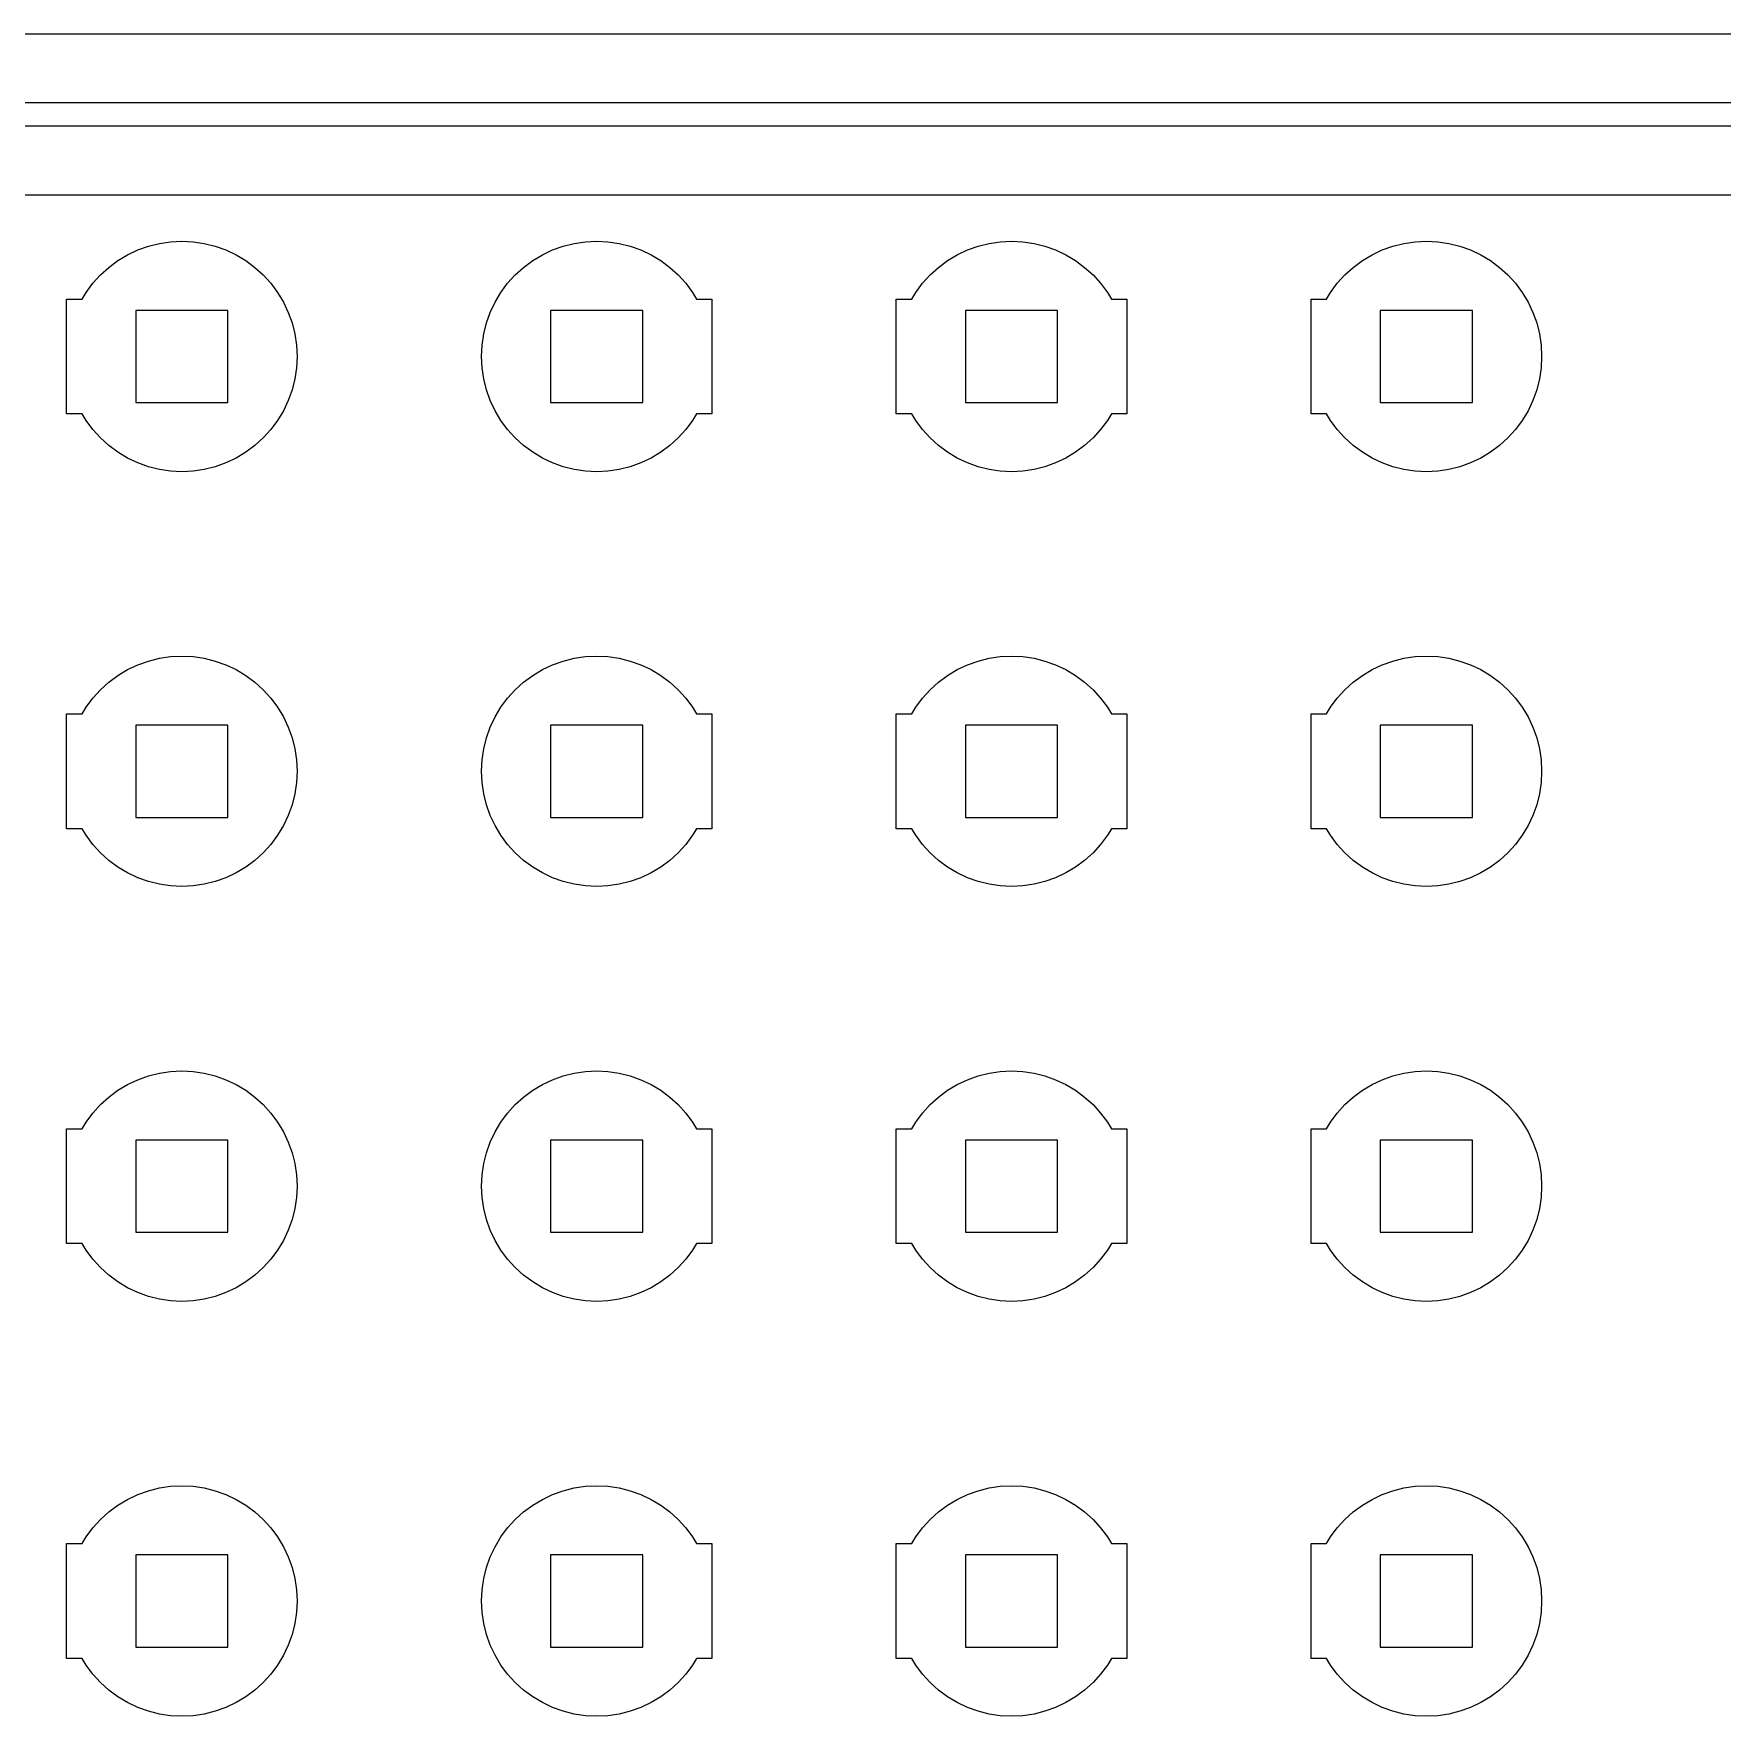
# Model space of a CAD drawing. Extents: x -16 to 132, y -40 to 113.
# Drawn here: x 19.72 to 57.18, y 38.86 to 76.18 of the extents above; entities that cross this region are included whole.
import ezdxf

# ---------------------------------------------------------------- set-up
doc = ezdxf.new("R2010")
doc.units = 0

msp = doc.modelspace()

# ---------------------------------------------------------------- linework, layer by layer
for p, q in [((-2.55649, 76.1837), (112.997, 76.1837)), ((111.463, 74.6498), (-1.0226, 74.6498)), ((-0.51129, 74.1385), (110.952, 74.1385)), ((109.418, 72.6046), (1.0226, 72.6046)), ((22.5097, 71.5329), (22.7579, 71.5697)), ((22.7579, 71.5697), (23.0085, 71.582)), ((23.0085, 71.582), (23.2591, 71.5697)), ((23.2591, 71.5697), (23.5072, 71.5329)), ((31.7132, 71.5329), (31.9613, 71.5697)), ((31.9613, 71.5697), (32.2119, 71.582)), ((32.2119, 71.582), (32.4625, 71.5697)), ((32.4625, 71.5697), (32.7106, 71.5329)), ((40.9165, 71.5329), (41.1647, 71.5697)), ((41.1647, 71.5697), (41.4153, 71.582)), ((41.4153, 71.582), (41.6659, 71.5697)), ((41.6659, 71.5697), (41.914, 71.5329)), ((50.1199, 71.5329), (50.3681, 71.5697)), ((50.3681, 71.5697), (50.6187, 71.582)), ((50.6187, 71.582), (50.8693, 71.5697)), ((50.8693, 71.5697), (51.1174, 71.5329)), ((21.5882, 71.1511), (21.8034, 71.2801)), ((21.8034, 71.2801), (22.0302, 71.3874)), ((22.0302, 71.3874), (22.2664, 71.4719)), ((22.2664, 71.4719), (22.5097, 71.5329)), ((23.5072, 71.5329), (23.7506, 71.4719)), ((23.7506, 71.4719), (23.9868, 71.3874)), ((23.9868, 71.3874), (24.2136, 71.2801)), ((24.2136, 71.2801), (24.4288, 71.1511)), ((30.7916, 71.1511), (31.0068, 71.2801)), ((31.0068, 71.2801), (31.2336, 71.3874)), ((31.2336, 71.3874), (31.4698, 71.4719)), ((31.4698, 71.4719), (31.7132, 71.5329)), ((32.7106, 71.5329), (32.954, 71.4719)), ((32.954, 71.4719), (33.1902, 71.3874)), ((33.1902, 71.3874), (33.417, 71.2801)), ((33.417, 71.2801), (33.6322, 71.1511)), ((39.995, 71.1511), (40.2102, 71.2801)), ((40.2102, 71.2801), (40.437, 71.3874)), ((40.437, 71.3874), (40.6732, 71.4719)), ((40.6732, 71.4719), (40.9165, 71.5329)), ((41.914, 71.5329), (42.1574, 71.4719)), ((42.1574, 71.4719), (42.3936, 71.3874)), ((42.3936, 71.3874), (42.6204, 71.2801)), ((42.6204, 71.2801), (42.8356, 71.1511)), ((49.1984, 71.1511), (49.4136, 71.2801)), ((49.4136, 71.2801), (49.6404, 71.3874)), ((49.6404, 71.3874), (49.8766, 71.4719)), ((49.8766, 71.4719), (50.1199, 71.5329)), ((51.1174, 71.5329), (51.3608, 71.4719)), ((51.3608, 71.4719), (51.597, 71.3874)), ((51.597, 71.3874), (51.8238, 71.2801)), ((51.8238, 71.2801), (52.039, 71.1511)), ((21.0323, 70.6473), (21.2008, 70.8332)), ((21.2008, 70.8332), (21.3867, 71.0017)), ((21.3867, 71.0017), (21.5882, 71.1511)), ((24.4288, 71.1511), (24.6303, 71.0017)), ((24.6303, 71.0017), (24.8162, 70.8332)), ((24.8162, 70.8332), (24.9847, 70.6473)), ((30.2357, 70.6473), (30.4042, 70.8332)), ((30.4042, 70.8332), (30.5901, 71.0017)), ((30.5901, 71.0017), (30.7916, 71.1511)), ((33.6322, 71.1511), (33.8337, 71.0017)), ((33.8337, 71.0017), (34.0196, 70.8332)), ((34.0196, 70.8332), (34.1881, 70.6473)), ((39.4391, 70.6473), (39.6076, 70.8332)), ((39.6076, 70.8332), (39.7935, 71.0017)), ((39.7935, 71.0017), (39.995, 71.1511)), ((42.8356, 71.1511), (43.0371, 71.0017)), ((43.0371, 71.0017), (43.223, 70.8332)), ((43.223, 70.8332), (43.3915, 70.6473)), ((48.6425, 70.6473), (48.811, 70.8332)), ((48.811, 70.8332), (48.9969, 71.0017)), ((48.9969, 71.0017), (49.1984, 71.1511)), ((52.039, 71.1511), (52.2405, 71.0017)), ((52.2405, 71.0017), (52.4264, 70.8332)), ((52.4264, 70.8332), (52.5949, 70.6473)), ((20.7946, 70.2986), (20.8828, 70.4458)), ((20.8828, 70.4458), (21.0323, 70.6473)), ((24.9847, 70.6473), (25.1341, 70.4458)), ((25.1341, 70.4458), (25.2631, 70.2306)), ((29.9573, 70.2306), (30.0863, 70.4458)), ((30.0863, 70.4458), (30.2357, 70.6473)), ((34.1881, 70.6473), (34.3375, 70.4458)), ((34.3375, 70.4458), (34.4258, 70.2986)), ((39.2014, 70.2986), (39.2896, 70.4458)), ((39.2896, 70.4458), (39.4391, 70.6473)), ((43.3915, 70.6473), (43.5409, 70.4458)), ((43.5409, 70.4458), (43.6292, 70.2986)), ((48.4048, 70.2986), (48.493, 70.4458)), ((48.493, 70.4458), (48.6425, 70.6473)), ((52.5949, 70.6473), (52.7443, 70.4458)), ((52.7443, 70.4458), (52.8733, 70.2306)), ((20.452, 67.7524), (20.452, 70.2986)), ((20.452, 70.2986), (20.7946, 70.2986)), ((24.0311, 70.0481), (21.9859, 70.0481)), ((21.9859, 70.0481), (21.9859, 68.0029)), ((24.0311, 68.0029), (24.0311, 70.0481)), ((25.2631, 70.2306), (25.3704, 70.0038)), ((29.85, 70.0038), (29.9573, 70.2306)), ((33.2345, 70.0481), (31.1893, 70.0481)), ((31.1893, 70.0481), (31.1893, 68.0029)), ((33.2345, 68.0029), (33.2345, 70.0481)), ((34.4258, 70.2986), (34.7684, 70.2986)), ((34.7684, 70.2986), (34.7684, 67.7524)), ((38.8588, 67.7524), (38.8588, 70.2986)), ((38.8588, 70.2986), (39.2014, 70.2986)), ((42.4379, 70.0481), (40.3927, 70.0481)), ((40.3927, 70.0481), (40.3927, 68.0029)), ((42.4379, 68.0029), (42.4379, 70.0481)), ((43.6292, 70.2986), (43.9718, 70.2986)), ((43.9718, 70.2986), (43.9718, 67.7524)), ((48.0622, 67.7524), (48.0622, 70.2986)), ((48.0622, 70.2986), (48.4048, 70.2986)), ((51.6413, 70.0481), (49.5961, 70.0481)), ((49.5961, 70.0481), (49.5961, 68.0029)), ((51.6413, 68.0029), (51.6413, 70.0481)), ((52.8733, 70.2306), (52.9806, 70.0038)), ((25.3704, 70.0038), (25.4549, 69.7676)), ((25.4549, 69.7676), (25.5159, 69.5242)), ((29.7045, 69.5242), (29.7655, 69.7676)), ((29.7655, 69.7676), (29.85, 70.0038)), ((52.9806, 70.0038), (53.0651, 69.7676)), ((53.0651, 69.7676), (53.1261, 69.5242)), ((25.5159, 69.5242), (25.5527, 69.2761)), ((29.6677, 69.2761), (29.7045, 69.5242)), ((53.1261, 69.5242), (53.1629, 69.2761)), ((25.5527, 69.2761), (25.565, 69.0255)), ((25.565, 69.0255), (25.5527, 68.7749)), ((29.6554, 69.0255), (29.6677, 69.2761)), ((29.6677, 68.7749), (29.6554, 69.0255)), ((53.1629, 69.2761), (53.1752, 69.0255)), ((53.1752, 69.0255), (53.1629, 68.7749)), ((25.5527, 68.7749), (25.5159, 68.5267)), ((29.7045, 68.5267), (29.6677, 68.7749)), ((53.1629, 68.7749), (53.1261, 68.5267)), ((25.4549, 68.2834), (25.3704, 68.0472)), ((25.5159, 68.5267), (25.4549, 68.2834)), ((29.7655, 68.2834), (29.7045, 68.5267)), ((29.85, 68.0472), (29.7655, 68.2834)), ((53.0651, 68.2834), (52.9806, 68.0472)), ((53.1261, 68.5267), (53.0651, 68.2834)), ((21.9859, 68.0029), (24.0311, 68.0029)), ((25.2631, 67.8204), (25.1341, 67.6052)), ((25.3704, 68.0472), (25.2631, 67.8204)), ((29.9573, 67.8204), (29.85, 68.0472)), ((30.0863, 67.6052), (29.9573, 67.8204)), ((31.1893, 68.0029), (33.2345, 68.0029)), ((40.3927, 68.0029), (42.4379, 68.0029)), ((49.5961, 68.0029), (51.6413, 68.0029)), ((52.8733, 67.8204), (52.7443, 67.6052)), ((52.9806, 68.0472), (52.8733, 67.8204)), ((20.7946, 67.7524), (20.452, 67.7524)), ((20.8828, 67.6052), (20.7946, 67.7524)), ((21.0323, 67.4037), (20.8828, 67.6052)), ((25.1341, 67.6052), (24.9847, 67.4037)), ((30.2357, 67.4037), (30.0863, 67.6052)), ((34.3375, 67.6052), (34.1881, 67.4037)), ((34.4258, 67.7524), (34.3375, 67.6052)), ((34.7684, 67.7524), (34.4258, 67.7524)), ((39.2014, 67.7524), (38.8588, 67.7524)), ((39.2896, 67.6052), (39.2014, 67.7524)), ((39.4391, 67.4037), (39.2896, 67.6052)), ((43.5409, 67.6052), (43.3915, 67.4037)), ((43.6292, 67.7524), (43.5409, 67.6052)), ((43.9718, 67.7524), (43.6292, 67.7524)), ((48.4048, 67.7524), (48.0622, 67.7524)), ((48.493, 67.6052), (48.4048, 67.7524)), ((48.6425, 67.4037), (48.493, 67.6052)), ((52.7443, 67.6052), (52.5949, 67.4037)), ((21.2008, 67.2178), (21.0323, 67.4037)), ((21.3867, 67.0493), (21.2008, 67.2178)), ((24.8162, 67.2178), (24.6303, 67.0493)), ((24.9847, 67.4037), (24.8162, 67.2178)), ((30.4042, 67.2178), (30.2357, 67.4037)), ((30.5901, 67.0493), (30.4042, 67.2178)), ((34.0196, 67.2178), (33.8337, 67.0493)), ((34.1881, 67.4037), (34.0196, 67.2178)), ((39.6076, 67.2178), (39.4391, 67.4037)), ((39.7935, 67.0493), (39.6076, 67.2178)), ((43.223, 67.2178), (43.0371, 67.0493)), ((43.3915, 67.4037), (43.223, 67.2178)), ((48.811, 67.2178), (48.6425, 67.4037)), ((48.9969, 67.0493), (48.811, 67.2178)), ((52.4264, 67.2178), (52.2405, 67.0493)), ((52.5949, 67.4037), (52.4264, 67.2178)), ((21.5882, 66.8999), (21.3867, 67.0493)), ((21.8034, 66.7709), (21.5882, 66.8999)), ((22.0302, 66.6636), (21.8034, 66.7709)), ((24.2136, 66.7709), (23.9868, 66.6636)), ((24.4288, 66.8999), (24.2136, 66.7709)), ((24.6303, 67.0493), (24.4288, 66.8999)), ((30.7916, 66.8999), (30.5901, 67.0493)), ((31.0068, 66.7709), (30.7916, 66.8999)), ((31.2336, 66.6636), (31.0068, 66.7709)), ((33.417, 66.7709), (33.1902, 66.6636)), ((33.6322, 66.8999), (33.417, 66.7709)), ((33.8337, 67.0493), (33.6322, 66.8999)), ((39.995, 66.8999), (39.7935, 67.0493)), ((40.2102, 66.7709), (39.995, 66.8999)), ((40.437, 66.6636), (40.2102, 66.7709)), ((42.6204, 66.7709), (42.3936, 66.6636)), ((42.8356, 66.8999), (42.6204, 66.7709)), ((43.0371, 67.0493), (42.8356, 66.8999)), ((49.1984, 66.8999), (48.9969, 67.0493)), ((49.4136, 66.7709), (49.1984, 66.8999)), ((49.6404, 66.6636), (49.4136, 66.7709)), ((51.8238, 66.7709), (51.597, 66.6636)), ((52.039, 66.8999), (51.8238, 66.7709)), ((52.2405, 67.0493), (52.039, 66.8999)), ((22.2664, 66.5791), (22.0302, 66.6636)), ((22.5097, 66.5181), (22.2664, 66.5791)), ((22.7579, 66.4813), (22.5097, 66.5181)), ((23.0085, 66.469), (22.7579, 66.4813)), ((23.2591, 66.4813), (23.0085, 66.469)), ((23.5072, 66.5181), (23.2591, 66.4813)), ((23.7506, 66.5791), (23.5072, 66.5181)), ((23.9868, 66.6636), (23.7506, 66.5791)), ((31.4698, 66.5791), (31.2336, 66.6636)), ((31.7132, 66.5181), (31.4698, 66.5791)), ((31.9613, 66.4813), (31.7132, 66.5181)), ((32.2119, 66.469), (31.9613, 66.4813)), ((32.4625, 66.4813), (32.2119, 66.469)), ((32.7106, 66.5181), (32.4625, 66.4813)), ((32.954, 66.5791), (32.7106, 66.5181)), ((33.1902, 66.6636), (32.954, 66.5791)), ((40.6732, 66.5791), (40.437, 66.6636)), ((40.9165, 66.5181), (40.6732, 66.5791)), ((41.1647, 66.4813), (40.9165, 66.5181)), ((41.4153, 66.469), (41.1647, 66.4813)), ((41.6659, 66.4813), (41.4153, 66.469)), ((41.914, 66.5181), (41.6659, 66.4813)), ((42.1574, 66.5791), (41.914, 66.5181)), ((42.3936, 66.6636), (42.1574, 66.5791)), ((49.8766, 66.5791), (49.6404, 66.6636)), ((50.1199, 66.5181), (49.8766, 66.5791)), ((50.3681, 66.4813), (50.1199, 66.5181)), ((50.6187, 66.469), (50.3681, 66.4813)), ((50.8693, 66.4813), (50.6187, 66.469)), ((51.1174, 66.5181), (50.8693, 66.4813)), ((51.3608, 66.5791), (51.1174, 66.5181)), ((51.597, 66.6636), (51.3608, 66.5791)), ((21.8034, 62.0767), (22.0302, 62.184)), ((22.0302, 62.184), (22.2664, 62.2685)), ((22.2664, 62.2685), (22.5097, 62.3295)), ((22.5097, 62.3295), (22.7579, 62.3663)), ((22.7579, 62.3663), (23.0085, 62.3786)), ((23.0085, 62.3786), (23.2591, 62.3663)), ((23.2591, 62.3663), (23.5072, 62.3295)), ((23.5072, 62.3295), (23.7506, 62.2685)), ((23.7506, 62.2685), (23.9868, 62.184)), ((23.9868, 62.184), (24.2136, 62.0767)), ((31.0068, 62.0767), (31.2336, 62.184)), ((31.2336, 62.184), (31.4698, 62.2685)), ((31.4698, 62.2685), (31.7132, 62.3295)), ((31.7132, 62.3295), (31.9613, 62.3663)), ((31.9613, 62.3663), (32.2119, 62.3786)), ((32.2119, 62.3786), (32.4625, 62.3663)), ((32.4625, 62.3663), (32.7106, 62.3295)), ((32.7106, 62.3295), (32.954, 62.2685)), ((32.954, 62.2685), (33.1902, 62.184)), ((33.1902, 62.184), (33.417, 62.0767)), ((40.2102, 62.0767), (40.437, 62.184)), ((40.437, 62.184), (40.6732, 62.2685)), ((40.6732, 62.2685), (40.9165, 62.3295)), ((40.9165, 62.3295), (41.1647, 62.3663)), ((41.1647, 62.3663), (41.4153, 62.3786)), ((41.4153, 62.3786), (41.6659, 62.3663)), ((41.6659, 62.3663), (41.914, 62.3295)), ((41.914, 62.3295), (42.1574, 62.2685)), ((42.1574, 62.2685), (42.3936, 62.184)), ((42.3936, 62.184), (42.6204, 62.0767)), ((49.4136, 62.0767), (49.6404, 62.184)), ((49.6404, 62.184), (49.8766, 62.2685)), ((49.8766, 62.2685), (50.1199, 62.3295)), ((50.1199, 62.3295), (50.3681, 62.3663)), ((50.3681, 62.3663), (50.6187, 62.3786)), ((50.6187, 62.3786), (50.8693, 62.3663)), ((50.8693, 62.3663), (51.1174, 62.3295)), ((51.1174, 62.3295), (51.3608, 62.2685)), ((51.3608, 62.2685), (51.597, 62.184)), ((51.597, 62.184), (51.8238, 62.0767)), ((21.3867, 61.7983), (21.5882, 61.9477)), ((21.5882, 61.9477), (21.8034, 62.0767)), ((24.2136, 62.0767), (24.4288, 61.9477)), ((24.4288, 61.9477), (24.6303, 61.7983)), ((30.5901, 61.7983), (30.7916, 61.9477)), ((30.7916, 61.9477), (31.0068, 62.0767)), ((33.417, 62.0767), (33.6322, 61.9477)), ((33.6322, 61.9477), (33.8337, 61.7983)), ((39.7935, 61.7983), (39.995, 61.9477)), ((39.995, 61.9477), (40.2102, 62.0767)), ((42.6204, 62.0767), (42.8356, 61.9477)), ((42.8356, 61.9477), (43.0371, 61.7983)), ((48.9969, 61.7983), (49.1984, 61.9477)), ((49.1984, 61.9477), (49.4136, 62.0767)), ((51.8238, 62.0767), (52.039, 61.9477)), ((52.039, 61.9477), (52.2405, 61.7983)), ((20.8828, 61.2424), (21.0323, 61.4439)), ((21.0323, 61.4439), (21.2008, 61.6298)), ((21.2008, 61.6298), (21.3867, 61.7983)), ((24.6303, 61.7983), (24.8162, 61.6298)), ((24.8162, 61.6298), (24.9847, 61.4439)), ((24.9847, 61.4439), (25.1341, 61.2424)), ((30.0863, 61.2424), (30.2357, 61.4439)), ((30.2357, 61.4439), (30.4042, 61.6298)), ((30.4042, 61.6298), (30.5901, 61.7983)), ((33.8337, 61.7983), (34.0196, 61.6298)), ((34.0196, 61.6298), (34.1881, 61.4439)), ((34.1881, 61.4439), (34.3375, 61.2424)), ((39.2896, 61.2424), (39.4391, 61.4439)), ((39.4391, 61.4439), (39.6076, 61.6298)), ((39.6076, 61.6298), (39.7935, 61.7983)), ((43.0371, 61.7983), (43.223, 61.6298)), ((43.223, 61.6298), (43.3915, 61.4439)), ((43.3915, 61.4439), (43.5409, 61.2424)), ((48.493, 61.2424), (48.6425, 61.4439)), ((48.6425, 61.4439), (48.811, 61.6298)), ((48.811, 61.6298), (48.9969, 61.7983)), ((52.2405, 61.7983), (52.4264, 61.6298)), ((52.4264, 61.6298), (52.5949, 61.4439)), ((52.5949, 61.4439), (52.7443, 61.2424)), ((20.452, 58.549), (20.452, 61.0952)), ((20.452, 61.0952), (20.7946, 61.0952)), ((20.7946, 61.0952), (20.8828, 61.2424)), ((25.1341, 61.2424), (25.2631, 61.0272)), ((29.9573, 61.0272), (30.0863, 61.2424)), ((34.3375, 61.2424), (34.4258, 61.0952)), ((34.4258, 61.0952), (34.7684, 61.0952)), ((34.7684, 61.0952), (34.7684, 58.549)), ((38.8588, 58.549), (38.8588, 61.0952)), ((38.8588, 61.0952), (39.2014, 61.0952)), ((39.2014, 61.0952), (39.2896, 61.2424)), ((43.5409, 61.2424), (43.6292, 61.0952)), ((43.6292, 61.0952), (43.9718, 61.0952)), ((43.9718, 61.0952), (43.9718, 58.549)), ((48.0622, 58.549), (48.0622, 61.0952)), ((48.0622, 61.0952), (48.4048, 61.0952)), ((48.4048, 61.0952), (48.493, 61.2424)), ((52.7443, 61.2424), (52.8733, 61.0272)), ((24.0311, 60.8447), (21.9859, 60.8447)), ((21.9859, 60.8447), (21.9859, 58.7995)), ((24.0311, 58.7995), (24.0311, 60.8447)), ((25.2631, 61.0272), (25.3704, 60.8004)), ((25.3704, 60.8004), (25.4549, 60.5642)), ((29.7655, 60.5642), (29.85, 60.8004)), ((29.85, 60.8004), (29.9573, 61.0272)), ((33.2345, 60.8447), (31.1893, 60.8447)), ((31.1893, 60.8447), (31.1893, 58.7995)), ((33.2345, 58.7995), (33.2345, 60.8447)), ((42.4379, 60.8447), (40.3927, 60.8447)), ((40.3927, 60.8447), (40.3927, 58.7995)), ((42.4379, 58.7995), (42.4379, 60.8447)), ((51.6413, 60.8447), (49.5961, 60.8447)), ((49.5961, 60.8447), (49.5961, 58.7995)), ((51.6413, 58.7995), (51.6413, 60.8447)), ((52.8733, 61.0272), (52.9806, 60.8004)), ((52.9806, 60.8004), (53.0651, 60.5642)), ((25.4549, 60.5642), (25.5159, 60.3208)), ((25.5159, 60.3208), (25.5527, 60.0727)), ((29.6677, 60.0727), (29.7045, 60.3208)), ((29.7045, 60.3208), (29.7655, 60.5642)), ((53.0651, 60.5642), (53.1261, 60.3208)), ((53.1261, 60.3208), (53.1629, 60.0727)), ((25.5527, 60.0727), (25.565, 59.8221)), ((29.6554, 59.8221), (29.6677, 60.0727)), ((53.1629, 60.0727), (53.1752, 59.8221)), ((25.5527, 59.5715), (25.5159, 59.3233)), ((25.565, 59.8221), (25.5527, 59.5715)), ((29.6677, 59.5715), (29.6554, 59.8221)), ((29.7045, 59.3233), (29.6677, 59.5715)), ((53.1629, 59.5715), (53.1261, 59.3233)), ((53.1752, 59.8221), (53.1629, 59.5715)), ((25.5159, 59.3233), (25.4549, 59.08)), ((29.7655, 59.08), (29.7045, 59.3233)), ((53.1261, 59.3233), (53.0651, 59.08)), ((25.3704, 58.8438), (25.2631, 58.617)), ((25.4549, 59.08), (25.3704, 58.8438)), ((29.85, 58.8438), (29.7655, 59.08)), ((29.9573, 58.617), (29.85, 58.8438)), ((52.9806, 58.8438), (52.8733, 58.617)), ((53.0651, 59.08), (52.9806, 58.8438)), ((20.7946, 58.549), (20.452, 58.549)), ((20.8828, 58.4018), (20.7946, 58.549)), ((21.9859, 58.7995), (24.0311, 58.7995)), ((25.2631, 58.617), (25.1341, 58.4018)), ((30.0863, 58.4018), (29.9573, 58.617)), ((31.1893, 58.7995), (33.2345, 58.7995)), ((34.4258, 58.549), (34.3375, 58.4018)), ((34.7684, 58.549), (34.4258, 58.549)), ((39.2014, 58.549), (38.8588, 58.549)), ((39.2896, 58.4018), (39.2014, 58.549)), ((40.3927, 58.7995), (42.4379, 58.7995)), ((43.6292, 58.549), (43.5409, 58.4018)), ((43.9718, 58.549), (43.6292, 58.549)), ((48.4048, 58.549), (48.0622, 58.549)), ((48.493, 58.4018), (48.4048, 58.549)), ((49.5961, 58.7995), (51.6413, 58.7995)), ((52.8733, 58.617), (52.7443, 58.4018)), ((21.0323, 58.2003), (20.8828, 58.4018)), ((21.2008, 58.0144), (21.0323, 58.2003)), ((24.9847, 58.2003), (24.8162, 58.0144)), ((25.1341, 58.4018), (24.9847, 58.2003)), ((30.2357, 58.2003), (30.0863, 58.4018)), ((30.4042, 58.0144), (30.2357, 58.2003)), ((34.1881, 58.2003), (34.0196, 58.0144)), ((34.3375, 58.4018), (34.1881, 58.2003)), ((39.4391, 58.2003), (39.2896, 58.4018)), ((39.6076, 58.0144), (39.4391, 58.2003)), ((43.3915, 58.2003), (43.223, 58.0144)), ((43.5409, 58.4018), (43.3915, 58.2003)), ((48.6425, 58.2003), (48.493, 58.4018)), ((48.811, 58.0144), (48.6425, 58.2003)), ((52.5949, 58.2003), (52.4264, 58.0144)), ((52.7443, 58.4018), (52.5949, 58.2003)), ((21.3867, 57.8459), (21.2008, 58.0144)), ((21.5882, 57.6965), (21.3867, 57.8459)), ((21.8034, 57.5675), (21.5882, 57.6965)), ((24.4288, 57.6965), (24.2136, 57.5675)), ((24.6303, 57.8459), (24.4288, 57.6965)), ((24.8162, 58.0144), (24.6303, 57.8459)), ((30.5901, 57.8459), (30.4042, 58.0144)), ((30.7916, 57.6965), (30.5901, 57.8459)), ((31.0068, 57.5675), (30.7916, 57.6965)), ((33.6322, 57.6965), (33.417, 57.5675)), ((33.8337, 57.8459), (33.6322, 57.6965)), ((34.0196, 58.0144), (33.8337, 57.8459)), ((39.7935, 57.8459), (39.6076, 58.0144)), ((39.995, 57.6965), (39.7935, 57.8459)), ((40.2102, 57.5675), (39.995, 57.6965)), ((42.8356, 57.6965), (42.6204, 57.5675)), ((43.0371, 57.8459), (42.8356, 57.6965)), ((43.223, 58.0144), (43.0371, 57.8459)), ((48.9969, 57.8459), (48.811, 58.0144)), ((49.1984, 57.6965), (48.9969, 57.8459)), ((49.4136, 57.5675), (49.1984, 57.6965)), ((52.039, 57.6965), (51.8238, 57.5675)), ((52.2405, 57.8459), (52.039, 57.6965)), ((52.4264, 58.0144), (52.2405, 57.8459)), ((22.0302, 57.4602), (21.8034, 57.5675)), ((22.2664, 57.3757), (22.0302, 57.4602)), ((22.5097, 57.3147), (22.2664, 57.3757)), ((22.7579, 57.2779), (22.5097, 57.3147)), ((23.5072, 57.3147), (23.2591, 57.2779)), ((23.7506, 57.3757), (23.5072, 57.3147)), ((23.9868, 57.4602), (23.7506, 57.3757)), ((24.2136, 57.5675), (23.9868, 57.4602)), ((31.2336, 57.4602), (31.0068, 57.5675)), ((31.4698, 57.3757), (31.2336, 57.4602)), ((31.7132, 57.3147), (31.4698, 57.3757)), ((31.9613, 57.2779), (31.7132, 57.3147)), ((32.7106, 57.3147), (32.4625, 57.2779)), ((32.954, 57.3757), (32.7106, 57.3147)), ((33.1902, 57.4602), (32.954, 57.3757)), ((33.417, 57.5675), (33.1902, 57.4602)), ((40.437, 57.4602), (40.2102, 57.5675)), ((40.6732, 57.3757), (40.437, 57.4602)), ((40.9165, 57.3147), (40.6732, 57.3757)), ((41.1647, 57.2779), (40.9165, 57.3147)), ((41.914, 57.3147), (41.6659, 57.2779)), ((42.1574, 57.3757), (41.914, 57.3147)), ((42.3936, 57.4602), (42.1574, 57.3757)), ((42.6204, 57.5675), (42.3936, 57.4602)), ((49.6404, 57.4602), (49.4136, 57.5675)), ((49.8766, 57.3757), (49.6404, 57.4602)), ((50.1199, 57.3147), (49.8766, 57.3757)), ((50.3681, 57.2779), (50.1199, 57.3147)), ((51.1174, 57.3147), (50.8693, 57.2779)), ((51.3608, 57.3757), (51.1174, 57.3147)), ((51.597, 57.4602), (51.3608, 57.3757)), ((51.8238, 57.5675), (51.597, 57.4602)), ((23.0085, 57.2656), (22.7579, 57.2779)), ((23.2591, 57.2779), (23.0085, 57.2656)), ((32.2119, 57.2656), (31.9613, 57.2779)), ((32.4625, 57.2779), (32.2119, 57.2656)), ((41.4153, 57.2656), (41.1647, 57.2779)), ((41.6659, 57.2779), (41.4153, 57.2656)), ((50.6187, 57.2656), (50.3681, 57.2779)), ((50.8693, 57.2779), (50.6187, 57.2656)), ((21.5882, 52.7443), (21.8034, 52.8733)), ((21.8034, 52.8733), (22.0302, 52.9806)), ((22.0302, 52.9806), (22.2664, 53.0651)), ((22.2664, 53.0651), (22.5097, 53.1261)), ((22.5097, 53.1261), (22.7579, 53.1629)), ((22.7579, 53.1629), (23.0085, 53.1752)), ((23.0085, 53.1752), (23.2591, 53.1629)), ((23.2591, 53.1629), (23.5072, 53.1261)), ((23.5072, 53.1261), (23.7506, 53.0651)), ((23.7506, 53.0651), (23.9868, 52.9806)), ((23.9868, 52.9806), (24.2136, 52.8733)), ((24.2136, 52.8733), (24.4288, 52.7443)), ((30.7916, 52.7443), (31.0068, 52.8733)), ((31.0068, 52.8733), (31.2336, 52.9806)), ((31.2336, 52.9806), (31.4698, 53.0651)), ((31.4698, 53.0651), (31.7132, 53.1261)), ((31.7132, 53.1261), (31.9613, 53.1629)), ((31.9613, 53.1629), (32.2119, 53.1752)), ((32.2119, 53.1752), (32.4625, 53.1629)), ((32.4625, 53.1629), (32.7106, 53.1261)), ((32.7106, 53.1261), (32.954, 53.0651)), ((32.954, 53.0651), (33.1902, 52.9806)), ((33.1902, 52.9806), (33.417, 52.8733)), ((33.417, 52.8733), (33.6322, 52.7443)), ((39.995, 52.7443), (40.2102, 52.8733)), ((40.2102, 52.8733), (40.437, 52.9806)), ((40.437, 52.9806), (40.6732, 53.0651)), ((40.6732, 53.0651), (40.9165, 53.1261)), ((40.9165, 53.1261), (41.1647, 53.1629)), ((41.1647, 53.1629), (41.4153, 53.1752)), ((41.4153, 53.1752), (41.6659, 53.1629)), ((41.6659, 53.1629), (41.914, 53.1261)), ((41.914, 53.1261), (42.1574, 53.0651)), ((42.1574, 53.0651), (42.3936, 52.9806)), ((42.3936, 52.9806), (42.6204, 52.8733)), ((42.6204, 52.8733), (42.8356, 52.7443)), ((49.1984, 52.7443), (49.4136, 52.8733)), ((49.4136, 52.8733), (49.6404, 52.9806)), ((49.6404, 52.9806), (49.8766, 53.0651)), ((49.8766, 53.0651), (50.1199, 53.1261)), ((50.1199, 53.1261), (50.3681, 53.1629)), ((50.3681, 53.1629), (50.6187, 53.1752)), ((50.6187, 53.1752), (50.8693, 53.1629)), ((50.8693, 53.1629), (51.1174, 53.1261)), ((51.1174, 53.1261), (51.3608, 53.0651)), ((51.3608, 53.0651), (51.597, 52.9806)), ((51.597, 52.9806), (51.8238, 52.8733)), ((51.8238, 52.8733), (52.039, 52.7443)), ((21.2008, 52.4264), (21.3867, 52.5949)), ((21.3867, 52.5949), (21.5882, 52.7443)), ((24.4288, 52.7443), (24.6303, 52.5949)), ((24.6303, 52.5949), (24.8162, 52.4264)), ((30.4042, 52.4264), (30.5901, 52.5949)), ((30.5901, 52.5949), (30.7916, 52.7443)), ((33.6322, 52.7443), (33.8337, 52.5949)), ((33.8337, 52.5949), (34.0196, 52.4264)), ((39.6076, 52.4264), (39.7935, 52.5949)), ((39.7935, 52.5949), (39.995, 52.7443)), ((42.8356, 52.7443), (43.0371, 52.5949)), ((43.0371, 52.5949), (43.223, 52.4264)), ((48.811, 52.4264), (48.9969, 52.5949)), ((48.9969, 52.5949), (49.1984, 52.7443)), ((52.039, 52.7443), (52.2405, 52.5949)), ((52.2405, 52.5949), (52.4264, 52.4264)), ((20.8828, 52.039), (21.0323, 52.2405)), ((21.0323, 52.2405), (21.2008, 52.4264)), ((24.8162, 52.4264), (24.9847, 52.2405)), ((24.9847, 52.2405), (25.1341, 52.039)), ((30.0863, 52.039), (30.2357, 52.2405)), ((30.2357, 52.2405), (30.4042, 52.4264)), ((34.0196, 52.4264), (34.1881, 52.2405)), ((34.1881, 52.2405), (34.3375, 52.039)), ((39.2896, 52.039), (39.4391, 52.2405)), ((39.4391, 52.2405), (39.6076, 52.4264)), ((43.223, 52.4264), (43.3915, 52.2405)), ((43.3915, 52.2405), (43.5409, 52.039)), ((48.493, 52.039), (48.6425, 52.2405)), ((48.6425, 52.2405), (48.811, 52.4264)), ((52.4264, 52.4264), (52.5949, 52.2405)), ((52.5949, 52.2405), (52.7443, 52.039)), ((20.452, 49.3456), (20.452, 51.8918)), ((20.452, 51.8918), (20.7946, 51.8918)), ((20.7946, 51.8918), (20.8828, 52.039)), ((25.1341, 52.039), (25.2631, 51.8238)), ((25.2631, 51.8238), (25.3704, 51.597)), ((29.85, 51.597), (29.9573, 51.8238)), ((29.9573, 51.8238), (30.0863, 52.039)), ((34.3375, 52.039), (34.4258, 51.8918)), ((34.4258, 51.8918), (34.7684, 51.8918)), ((34.7684, 51.8918), (34.7684, 49.3456)), ((38.8588, 49.3456), (38.8588, 51.8918)), ((38.8588, 51.8918), (39.2014, 51.8918)), ((39.2014, 51.8918), (39.2896, 52.039)), ((43.5409, 52.039), (43.6292, 51.8918)), ((43.6292, 51.8918), (43.9718, 51.8918)), ((43.9718, 51.8918), (43.9718, 49.3456)), ((48.0622, 49.3456), (48.0622, 51.8918)), ((48.0622, 51.8918), (48.4048, 51.8918)), ((48.4048, 51.8918), (48.493, 52.039)), ((52.7443, 52.039), (52.8733, 51.8238)), ((52.8733, 51.8238), (52.9806, 51.597)), ((24.0311, 51.6413), (21.9859, 51.6413)), ((21.9859, 51.6413), (21.9859, 49.5961)), ((24.0311, 49.5961), (24.0311, 51.6413)), ((25.3704, 51.597), (25.4549, 51.3608)), ((25.4549, 51.3608), (25.5159, 51.1174)), ((29.7045, 51.1174), (29.7655, 51.3608)), ((29.7655, 51.3608), (29.85, 51.597)), ((33.2345, 51.6413), (31.1893, 51.6413)), ((31.1893, 51.6413), (31.1893, 49.5961)), ((33.2345, 49.5961), (33.2345, 51.6413)), ((42.4379, 51.6413), (40.3927, 51.6413)), ((40.3927, 51.6413), (40.3927, 49.5961)), ((42.4379, 49.5961), (42.4379, 51.6413)), ((51.6413, 51.6413), (49.5961, 51.6413)), ((49.5961, 51.6413), (49.5961, 49.5961)), ((51.6413, 49.5961), (51.6413, 51.6413)), ((52.9806, 51.597), (53.0651, 51.3608)), ((53.0651, 51.3608), (53.1261, 51.1174)), ((25.5159, 51.1174), (25.5527, 50.8693)), ((29.6677, 50.8693), (29.7045, 51.1174)), ((53.1261, 51.1174), (53.1629, 50.8693)), ((25.5527, 50.8693), (25.565, 50.6187)), ((25.565, 50.6187), (25.5527, 50.3681)), ((29.6554, 50.6187), (29.6677, 50.8693)), ((29.6677, 50.3681), (29.6554, 50.6187)), ((53.1629, 50.8693), (53.1752, 50.6187)), ((53.1752, 50.6187), (53.1629, 50.3681)), ((25.5527, 50.3681), (25.5159, 50.1199)), ((29.7045, 50.1199), (29.6677, 50.3681)), ((53.1629, 50.3681), (53.1261, 50.1199)), ((25.4549, 49.8766), (25.3704, 49.6404)), ((25.5159, 50.1199), (25.4549, 49.8766)), ((29.7655, 49.8766), (29.7045, 50.1199)), ((29.85, 49.6404), (29.7655, 49.8766)), ((53.0651, 49.8766), (52.9806, 49.6404)), ((53.1261, 50.1199), (53.0651, 49.8766)), ((21.9859, 49.5961), (24.0311, 49.5961)), ((25.3704, 49.6404), (25.2631, 49.4136)), ((29.9573, 49.4136), (29.85, 49.6404)), ((31.1893, 49.5961), (33.2345, 49.5961)), ((40.3927, 49.5961), (42.4379, 49.5961)), ((49.5961, 49.5961), (51.6413, 49.5961)), ((52.9806, 49.6404), (52.8733, 49.4136)), ((20.7946, 49.3456), (20.452, 49.3456)), ((20.8828, 49.1984), (20.7946, 49.3456)), ((21.0323, 48.9969), (20.8828, 49.1984)), ((25.1341, 49.1984), (24.9847, 48.9969)), ((25.2631, 49.4136), (25.1341, 49.1984)), ((30.0863, 49.1984), (29.9573, 49.4136)), ((30.2357, 48.9969), (30.0863, 49.1984)), ((34.3375, 49.1984), (34.1881, 48.9969)), ((34.4258, 49.3456), (34.3375, 49.1984)), ((34.7684, 49.3456), (34.4258, 49.3456)), ((39.2014, 49.3456), (38.8588, 49.3456)), ((39.2896, 49.1984), (39.2014, 49.3456)), ((39.4391, 48.9969), (39.2896, 49.1984)), ((43.5409, 49.1984), (43.3915, 48.9969)), ((43.6292, 49.3456), (43.5409, 49.1984)), ((43.9718, 49.3456), (43.6292, 49.3456)), ((48.4048, 49.3456), (48.0622, 49.3456)), ((48.493, 49.1984), (48.4048, 49.3456)), ((48.6425, 48.9969), (48.493, 49.1984)), ((52.7443, 49.1984), (52.5949, 48.9969)), ((52.8733, 49.4136), (52.7443, 49.1984)), ((21.2008, 48.811), (21.0323, 48.9969)), ((21.3867, 48.6425), (21.2008, 48.811)), ((24.8162, 48.811), (24.6303, 48.6425)), ((24.9847, 48.9969), (24.8162, 48.811)), ((30.4042, 48.811), (30.2357, 48.9969)), ((30.5901, 48.6425), (30.4042, 48.811)), ((34.0196, 48.811), (33.8337, 48.6425)), ((34.1881, 48.9969), (34.0196, 48.811)), ((39.6076, 48.811), (39.4391, 48.9969)), ((39.7935, 48.6425), (39.6076, 48.811)), ((43.223, 48.811), (43.0371, 48.6425)), ((43.3915, 48.9969), (43.223, 48.811)), ((48.811, 48.811), (48.6425, 48.9969)), ((48.9969, 48.6425), (48.811, 48.811)), ((52.4264, 48.811), (52.2405, 48.6425)), ((52.5949, 48.9969), (52.4264, 48.811)), ((21.5882, 48.4931), (21.3867, 48.6425)), ((21.8034, 48.3641), (21.5882, 48.4931)), ((22.0302, 48.2568), (21.8034, 48.3641)), ((24.2136, 48.3641), (23.9868, 48.2568)), ((24.4288, 48.4931), (24.2136, 48.3641)), ((24.6303, 48.6425), (24.4288, 48.4931)), ((30.7916, 48.4931), (30.5901, 48.6425)), ((31.0068, 48.3641), (30.7916, 48.4931)), ((31.2336, 48.2568), (31.0068, 48.3641)), ((33.417, 48.3641), (33.1902, 48.2568)), ((33.6322, 48.4931), (33.417, 48.3641)), ((33.8337, 48.6425), (33.6322, 48.4931)), ((39.995, 48.4931), (39.7935, 48.6425)), ((40.2102, 48.3641), (39.995, 48.4931)), ((40.437, 48.2568), (40.2102, 48.3641)), ((42.6204, 48.3641), (42.3936, 48.2568)), ((42.8356, 48.4931), (42.6204, 48.3641)), ((43.0371, 48.6425), (42.8356, 48.4931)), ((49.1984, 48.4931), (48.9969, 48.6425)), ((49.4136, 48.3641), (49.1984, 48.4931)), ((49.6404, 48.2568), (49.4136, 48.3641)), ((51.8238, 48.3641), (51.597, 48.2568)), ((52.039, 48.4931), (51.8238, 48.3641)), ((52.2405, 48.6425), (52.039, 48.4931)), ((22.2664, 48.1723), (22.0302, 48.2568)), ((22.5097, 48.1113), (22.2664, 48.1723)), ((22.7579, 48.0745), (22.5097, 48.1113)), ((23.0085, 48.0622), (22.7579, 48.0745)), ((23.2591, 48.0745), (23.0085, 48.0622)), ((23.5072, 48.1113), (23.2591, 48.0745)), ((23.7506, 48.1723), (23.5072, 48.1113)), ((23.9868, 48.2568), (23.7506, 48.1723)), ((31.4698, 48.1723), (31.2336, 48.2568)), ((31.7132, 48.1113), (31.4698, 48.1723)), ((31.9613, 48.0745), (31.7132, 48.1113)), ((32.2119, 48.0622), (31.9613, 48.0745)), ((32.4625, 48.0745), (32.2119, 48.0622)), ((32.7106, 48.1113), (32.4625, 48.0745)), ((32.954, 48.1723), (32.7106, 48.1113)), ((33.1902, 48.2568), (32.954, 48.1723)), ((40.6732, 48.1723), (40.437, 48.2568)), ((40.9165, 48.1113), (40.6732, 48.1723)), ((41.1647, 48.0745), (40.9165, 48.1113)), ((41.4153, 48.0622), (41.1647, 48.0745)), ((41.6659, 48.0745), (41.4153, 48.0622)), ((41.914, 48.1113), (41.6659, 48.0745)), ((42.1574, 48.1723), (41.914, 48.1113)), ((42.3936, 48.2568), (42.1574, 48.1723)), ((49.8766, 48.1723), (49.6404, 48.2568)), ((50.1199, 48.1113), (49.8766, 48.1723)), ((50.3681, 48.0745), (50.1199, 48.1113)), ((50.6187, 48.0622), (50.3681, 48.0745)), ((50.8693, 48.0745), (50.6187, 48.0622)), ((51.1174, 48.1113), (50.8693, 48.0745)), ((51.3608, 48.1723), (51.1174, 48.1113)), ((51.597, 48.2568), (51.3608, 48.1723)), ((22.0302, 43.7772), (22.2664, 43.8617)), ((22.2664, 43.8617), (22.5097, 43.9227)), ((22.5097, 43.9227), (22.7579, 43.9595)), ((22.7579, 43.9595), (23.0085, 43.9718)), ((23.0085, 43.9718), (23.2591, 43.9595)), ((23.2591, 43.9595), (23.5072, 43.9227)), ((23.5072, 43.9227), (23.7506, 43.8617)), ((23.7506, 43.8617), (23.9868, 43.7772)), ((31.2336, 43.7772), (31.4698, 43.8617)), ((31.4698, 43.8617), (31.7132, 43.9227)), ((31.7132, 43.9227), (31.9613, 43.9595)), ((31.9613, 43.9595), (32.2119, 43.9718)), ((32.2119, 43.9718), (32.4625, 43.9595)), ((32.4625, 43.9595), (32.7106, 43.9227)), ((32.7106, 43.9227), (32.954, 43.8617)), ((32.954, 43.8617), (33.1902, 43.7772)), ((40.437, 43.7772), (40.6732, 43.8617)), ((40.6732, 43.8617), (40.9165, 43.9227)), ((40.9165, 43.9227), (41.1647, 43.9595)), ((41.1647, 43.9595), (41.4153, 43.9718)), ((41.4153, 43.9718), (41.6659, 43.9595)), ((41.6659, 43.9595), (41.914, 43.9227)), ((41.914, 43.9227), (42.1574, 43.8617)), ((42.1574, 43.8617), (42.3936, 43.7772)), ((49.6404, 43.7772), (49.8766, 43.8617)), ((49.8766, 43.8617), (50.1199, 43.9227)), ((50.1199, 43.9227), (50.3681, 43.9595)), ((50.3681, 43.9595), (50.6187, 43.9718)), ((50.6187, 43.9718), (50.8693, 43.9595)), ((50.8693, 43.9595), (51.1174, 43.9227)), ((51.1174, 43.9227), (51.3608, 43.8617)), ((51.3608, 43.8617), (51.597, 43.7772)), ((21.3867, 43.3915), (21.5882, 43.5409)), ((21.5882, 43.5409), (21.8034, 43.6699)), ((21.8034, 43.6699), (22.0302, 43.7772)), ((23.9868, 43.7772), (24.2136, 43.6699)), ((24.2136, 43.6699), (24.4288, 43.5409)), ((24.4288, 43.5409), (24.6303, 43.3915)), ((30.5901, 43.3915), (30.7916, 43.5409)), ((30.7916, 43.5409), (31.0068, 43.6699)), ((31.0068, 43.6699), (31.2336, 43.7772)), ((33.1902, 43.7772), (33.417, 43.6699)), ((33.417, 43.6699), (33.6322, 43.5409)), ((33.6322, 43.5409), (33.8337, 43.3915)), ((39.7935, 43.3915), (39.995, 43.5409)), ((39.995, 43.5409), (40.2102, 43.6699)), ((40.2102, 43.6699), (40.437, 43.7772)), ((42.3936, 43.7772), (42.6204, 43.6699)), ((42.6204, 43.6699), (42.8356, 43.5409)), ((42.8356, 43.5409), (43.0371, 43.3915)), ((48.9969, 43.3915), (49.1984, 43.5409)), ((49.1984, 43.5409), (49.4136, 43.6699)), ((49.4136, 43.6699), (49.6404, 43.7772)), ((51.597, 43.7772), (51.8238, 43.6699)), ((51.8238, 43.6699), (52.039, 43.5409)), ((52.039, 43.5409), (52.2405, 43.3915)), ((21.0323, 43.0371), (21.2008, 43.223)), ((21.2008, 43.223), (21.3867, 43.3915)), ((24.6303, 43.3915), (24.8162, 43.223)), ((24.8162, 43.223), (24.9847, 43.0371)), ((30.2357, 43.0371), (30.4042, 43.223)), ((30.4042, 43.223), (30.5901, 43.3915)), ((33.8337, 43.3915), (34.0196, 43.223)), ((34.0196, 43.223), (34.1881, 43.0371)), ((39.4391, 43.0371), (39.6076, 43.223)), ((39.6076, 43.223), (39.7935, 43.3915)), ((43.0371, 43.3915), (43.223, 43.223)), ((43.223, 43.223), (43.3915, 43.0371)), ((48.6425, 43.0371), (48.811, 43.223)), ((48.811, 43.223), (48.9969, 43.3915)), ((52.2405, 43.3915), (52.4264, 43.223)), ((52.4264, 43.223), (52.5949, 43.0371)), ((20.7946, 42.6884), (20.8828, 42.8356)), ((20.8828, 42.8356), (21.0323, 43.0371)), ((24.9847, 43.0371), (25.1341, 42.8356)), ((25.1341, 42.8356), (25.2631, 42.6204)), ((29.9573, 42.6204), (30.0863, 42.8356)), ((30.0863, 42.8356), (30.2357, 43.0371)), ((34.1881, 43.0371), (34.3375, 42.8356)), ((34.3375, 42.8356), (34.4258, 42.6884)), ((39.2014, 42.6884), (39.2896, 42.8356)), ((39.2896, 42.8356), (39.4391, 43.0371)), ((43.3915, 43.0371), (43.5409, 42.8356)), ((43.5409, 42.8356), (43.6292, 42.6884)), ((48.4048, 42.6884), (48.493, 42.8356)), ((48.493, 42.8356), (48.6425, 43.0371)), ((52.5949, 43.0371), (52.7443, 42.8356)), ((52.7443, 42.8356), (52.8733, 42.6204)), ((20.452, 40.1422), (20.452, 42.6884)), ((20.452, 42.6884), (20.7946, 42.6884)), ((24.0311, 42.4379), (21.9859, 42.4379)), ((21.9859, 42.4379), (21.9859, 40.3927)), ((24.0311, 40.3927), (24.0311, 42.4379)), ((25.2631, 42.6204), (25.3704, 42.3936)), ((25.3704, 42.3936), (25.4549, 42.1574)), ((29.7655, 42.1574), (29.85, 42.3936)), ((29.85, 42.3936), (29.9573, 42.6204)), ((33.2345, 42.4379), (31.1893, 42.4379)), ((31.1893, 42.4379), (31.1893, 40.3927)), ((33.2345, 40.3927), (33.2345, 42.4379)), ((34.4258, 42.6884), (34.7684, 42.6884)), ((34.7684, 42.6884), (34.7684, 40.1422)), ((38.8588, 40.1422), (38.8588, 42.6884)), ((38.8588, 42.6884), (39.2014, 42.6884)), ((42.4379, 42.4379), (40.3927, 42.4379)), ((40.3927, 42.4379), (40.3927, 40.3927)), ((42.4379, 40.3927), (42.4379, 42.4379)), ((43.6292, 42.6884), (43.9718, 42.6884)), ((43.9718, 42.6884), (43.9718, 40.1422)), ((48.0622, 40.1422), (48.0622, 42.6884)), ((48.0622, 42.6884), (48.4048, 42.6884)), ((51.6413, 42.4379), (49.5961, 42.4379)), ((49.5961, 42.4379), (49.5961, 40.3927)), ((51.6413, 40.3927), (51.6413, 42.4379)), ((52.8733, 42.6204), (52.9806, 42.3936)), ((52.9806, 42.3936), (53.0651, 42.1574)), ((25.4549, 42.1574), (25.5159, 41.914)), ((29.7045, 41.914), (29.7655, 42.1574)), ((53.0651, 42.1574), (53.1261, 41.914)), ((25.5159, 41.914), (25.5527, 41.6659)), ((25.5527, 41.6659), (25.565, 41.4153)), ((29.6554, 41.4153), (29.6677, 41.6659)), ((29.6677, 41.6659), (29.7045, 41.914)), ((53.1261, 41.914), (53.1629, 41.6659)), ((53.1629, 41.6659), (53.1752, 41.4153)), ((25.565, 41.4153), (25.5527, 41.1647)), ((29.6677, 41.1647), (29.6554, 41.4153)), ((53.1752, 41.4153), (53.1629, 41.1647)), ((25.5159, 40.9165), (25.4549, 40.6732)), ((25.5527, 41.1647), (25.5159, 40.9165)), ((29.7045, 40.9165), (29.6677, 41.1647)), ((29.7655, 40.6732), (29.7045, 40.9165)), ((53.1261, 40.9165), (53.0651, 40.6732)), ((53.1629, 41.1647), (53.1261, 40.9165)), ((25.4549, 40.6732), (25.3704, 40.437)), ((29.85, 40.437), (29.7655, 40.6732)), ((53.0651, 40.6732), (52.9806, 40.437)), ((20.7946, 40.1422), (20.452, 40.1422)), ((20.8828, 39.995), (20.7946, 40.1422)), ((21.9859, 40.3927), (24.0311, 40.3927)), ((25.2631, 40.2102), (25.1341, 39.995)), ((25.3704, 40.437), (25.2631, 40.2102)), ((29.9573, 40.2102), (29.85, 40.437)), ((30.0863, 39.995), (29.9573, 40.2102)), ((31.1893, 40.3927), (33.2345, 40.3927)), ((34.4258, 40.1422), (34.3375, 39.995)), ((34.7684, 40.1422), (34.4258, 40.1422)), ((39.2014, 40.1422), (38.8588, 40.1422)), ((39.2896, 39.995), (39.2014, 40.1422)), ((40.3927, 40.3927), (42.4379, 40.3927)), ((43.6292, 40.1422), (43.5409, 39.995)), ((43.9718, 40.1422), (43.6292, 40.1422)), ((48.4048, 40.1422), (48.0622, 40.1422)), ((48.493, 39.995), (48.4048, 40.1422)), ((49.5961, 40.3927), (51.6413, 40.3927)), ((52.8733, 40.2102), (52.7443, 39.995)), ((52.9806, 40.437), (52.8733, 40.2102)), ((21.0323, 39.7935), (20.8828, 39.995)), ((21.2008, 39.6076), (21.0323, 39.7935)), ((24.9847, 39.7935), (24.8162, 39.6076)), ((25.1341, 39.995), (24.9847, 39.7935)), ((30.2357, 39.7935), (30.0863, 39.995)), ((30.4042, 39.6076), (30.2357, 39.7935)), ((34.1881, 39.7935), (34.0196, 39.6076)), ((34.3375, 39.995), (34.1881, 39.7935)), ((39.4391, 39.7935), (39.2896, 39.995)), ((39.6076, 39.6076), (39.4391, 39.7935)), ((43.3915, 39.7935), (43.223, 39.6076)), ((43.5409, 39.995), (43.3915, 39.7935)), ((48.6425, 39.7935), (48.493, 39.995)), ((48.811, 39.6076), (48.6425, 39.7935)), ((52.5949, 39.7935), (52.4264, 39.6076)), ((52.7443, 39.995), (52.5949, 39.7935)), ((21.3867, 39.4391), (21.2008, 39.6076)), ((21.5882, 39.2897), (21.3867, 39.4391)), ((24.6303, 39.4391), (24.4288, 39.2897)), ((24.8162, 39.6076), (24.6303, 39.4391)), ((30.5901, 39.4391), (30.4042, 39.6076)), ((30.7916, 39.2897), (30.5901, 39.4391)), ((33.8337, 39.4391), (33.6322, 39.2897)), ((34.0196, 39.6076), (33.8337, 39.4391)), ((39.7935, 39.4391), (39.6076, 39.6076)), ((39.995, 39.2897), (39.7935, 39.4391)), ((43.0371, 39.4391), (42.8356, 39.2897)), ((43.223, 39.6076), (43.0371, 39.4391)), ((48.9969, 39.4391), (48.811, 39.6076)), ((49.1984, 39.2897), (48.9969, 39.4391)), ((52.2405, 39.4391), (52.039, 39.2897)), ((52.4264, 39.6076), (52.2405, 39.4391)), ((21.8034, 39.1607), (21.5882, 39.2897)), ((22.0302, 39.0534), (21.8034, 39.1607)), ((22.2664, 38.9689), (22.0302, 39.0534)), ((22.5097, 38.9079), (22.2664, 38.9689)), ((23.7506, 38.9689), (23.5072, 38.9079)), ((23.9868, 39.0534), (23.7506, 38.9689)), ((24.2136, 39.1607), (23.9868, 39.0534)), ((24.4288, 39.2897), (24.2136, 39.1607)), ((31.0068, 39.1607), (30.7916, 39.2897)), ((31.2336, 39.0534), (31.0068, 39.1607)), ((31.4698, 38.9689), (31.2336, 39.0534)), ((31.7132, 38.9079), (31.4698, 38.9689)), ((32.954, 38.9689), (32.7106, 38.9079)), ((33.1902, 39.0534), (32.954, 38.9689)), ((33.417, 39.1607), (33.1902, 39.0534)), ((33.6322, 39.2897), (33.417, 39.1607)), ((40.2102, 39.1607), (39.995, 39.2897)), ((40.437, 39.0534), (40.2102, 39.1607)), ((40.6732, 38.9689), (40.437, 39.0534)), ((40.9165, 38.9079), (40.6732, 38.9689)), ((42.1574, 38.9689), (41.914, 38.9079)), ((42.3936, 39.0534), (42.1574, 38.9689)), ((42.6204, 39.1607), (42.3936, 39.0534)), ((42.8356, 39.2897), (42.6204, 39.1607)), ((49.4136, 39.1607), (49.1984, 39.2897)), ((49.6404, 39.0534), (49.4136, 39.1607)), ((49.8766, 38.9689), (49.6404, 39.0534)), ((50.1199, 38.9079), (49.8766, 38.9689)), ((51.3608, 38.9689), (51.1174, 38.9079)), ((51.597, 39.0534), (51.3608, 38.9689)), ((51.8238, 39.1607), (51.597, 39.0534)), ((52.039, 39.2897), (51.8238, 39.1607)), ((22.7579, 38.8711), (22.5097, 38.9079)), ((23.0085, 38.8588), (22.7579, 38.8711)), ((23.2591, 38.8711), (23.0085, 38.8588)), ((23.5072, 38.9079), (23.2591, 38.8711)), ((31.9613, 38.8711), (31.7132, 38.9079)), ((32.2119, 38.8588), (31.9613, 38.8711)), ((32.4625, 38.8711), (32.2119, 38.8588)), ((32.7106, 38.9079), (32.4625, 38.8711)), ((41.1647, 38.8711), (40.9165, 38.9079)), ((41.4153, 38.8588), (41.1647, 38.8711)), ((41.6659, 38.8711), (41.4153, 38.8588)), ((41.914, 38.9079), (41.6659, 38.8711)), ((50.3681, 38.8711), (50.1199, 38.9079)), ((50.6187, 38.8588), (50.3681, 38.8711)), ((50.8693, 38.8711), (50.6187, 38.8588)), ((51.1174, 38.9079), (50.8693, 38.8711))]:
    msp.add_line(p, q)

doc.saveas('drawing.dxf')
